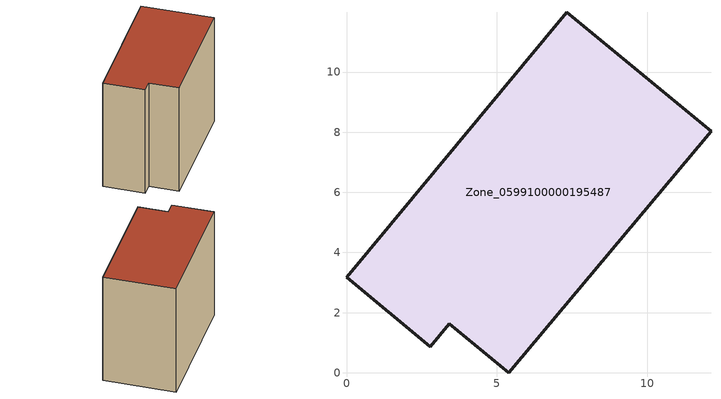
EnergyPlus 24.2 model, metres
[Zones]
Zone_0599100000195487
 floor ground (C_G): 3.42,1.63 2.78,0.86 0,3.18 7.33,11.99 12.12,8.03 5.4,0 z0
 wall outside (C_F): 7.33,11.99 0,3.18 2.78,0.86 3.42,1.63 5.4,0 12.12,8.03 7.33,11.99 z0:10.24
 roof outside (C_R): 5.4,0 12.12,8.03 7.33,11.99 0,3.18 2.78,0.86 3.42,1.63 z10.24
[BUILDING]
Pand.0599100000195487: North Axis=0; Terrain=City; Loads Convergence Tolerance Value=0.04; Temperature Convergence Tolerance Value=0.4; Solar Distribution=FullExterior; Maximum Number of Warmup Days=25; Minimum Number of Warmup Days=1
[Site:Location]
Rotterdam.The.Hague.AP_ZH_NLD Design_Conditions: Latitude=51.96; Longitude=4.45; Time Zone=1; Elevation=-4.5
[SITE:GROUNDTEMPERATURE:BUILDINGSURFACE]
18, 18, 18, 18, 18, 18, 18, 18, 18, 18, 18, 18
[MATERIAL] Thermal Absorptance=0.9; Solar Absorptance=0.7; Visible Absorptance=0.7
Name | Roughness | Thickness | Conductivity | Density | Specific Heat
G.TI.1946 | MediumSmooth | 0.15 | 1 | 540 | 1210
F.TI.1946 | Rough | 0.3 | 0.857143 | 1920 | 840
R.TI.1946 | MediumRough | 0.2 | 0.1 | 1500 | 1000
[CONSTRUCTION]
C_G: G.TI.1946
C_F: F.TI.1946
C_R: R.TI.1946
[ZONE]
Zone_0599100000195487: Type=1; Multiplier=1; Ceiling Height=Autocalculate; Volume=Autocalculate; Floor Area=autocalculate; Part of Total Floor Area=Yes
[ZONEINFILTRATION:DESIGNFLOWRATE]
Infil_Zone_0599100000195487: Zone or ZoneList or Space or SpaceList=Zone_0599100000195487; Schedule=AlwaysOn; Design Flow Rate Calculation Method=Flow/Area; Flow Rate per Floor Area=0.003; Constant Term Coefficient=1; Temperature Term Coefficient=0; Velocity Term Coefficient=0; Velocity Squared Term Coefficient=0
[HVACTEMPLATE:ZONE:IDEALLOADSAIRSYSTEM]
Zone_0599100000195487: Maximum Heating Supply Air Temperature=50; Minimum Cooling Supply Air Temperature=13; Maximum Heating Supply Air Humidity Ratio=0.0156; Minimum Cooling Supply Air Humidity Ratio=0.0077; Heating Limit=NoLimit; Cooling Limit=NoLimit; Dehumidification Control Type=ConstantSensibleHeatRatio; Cooling Sensible Heat Ratio=0.7; Dehumidification Setpoint=60; Humidification Control Type=None; Humidification Setpoint=30; Outdoor Air Method=None; Outdoor Air Flow Rate per Person=0.00944; Outdoor Air Flow Rate per Zone Floor Area=0; Outdoor Air Flow Rate per Zone=0; Demand Controlled Ventilation Type=None; Outdoor Air Economizer Type=NoEconomizer; Heat Recovery Type=None; Sensible Heat Recovery Effectiveness=0.7; Latent Heat Recovery Effectiveness=0.65
[ZONECONTROL:THERMOSTAT]
ThermostatControl_Zone_0599100000195487: Zone or ZoneList=Zone_0599100000195487; Control Type Schedule=DualSetpointControlType; Control 1=Thermostat_Zone_0599100000195487; Temperature Difference Between Cutout And Setpoint=0
[THERMOSTATSETPOINT:DUALSETPOINT]
Thermostat_Zone_0599100000195487: Heating Setpoint Temperature Schedule=HeatingSetpoint_Zone_0599100000195487; Cooling Setpoint Temperature Schedule=CoolingSetpoint_Zone_0599100000195487
[SCHEDULE:COMPACT]
HeatingSetpoint_Zone_0599100000195487: Through: 12/31, For: AllDays, Until: 24:00, 21
CoolingSetpoint_Zone_0599100000195487: Through: 12/31, For: AllDays, Until: 24:00, 24
DualSetpointControlType: Through: 12/31, For: AllDays, Until: 24:00, 4
AlwaysOn: Through: 12/31, For: AllDays, Until: 24:00, 1
